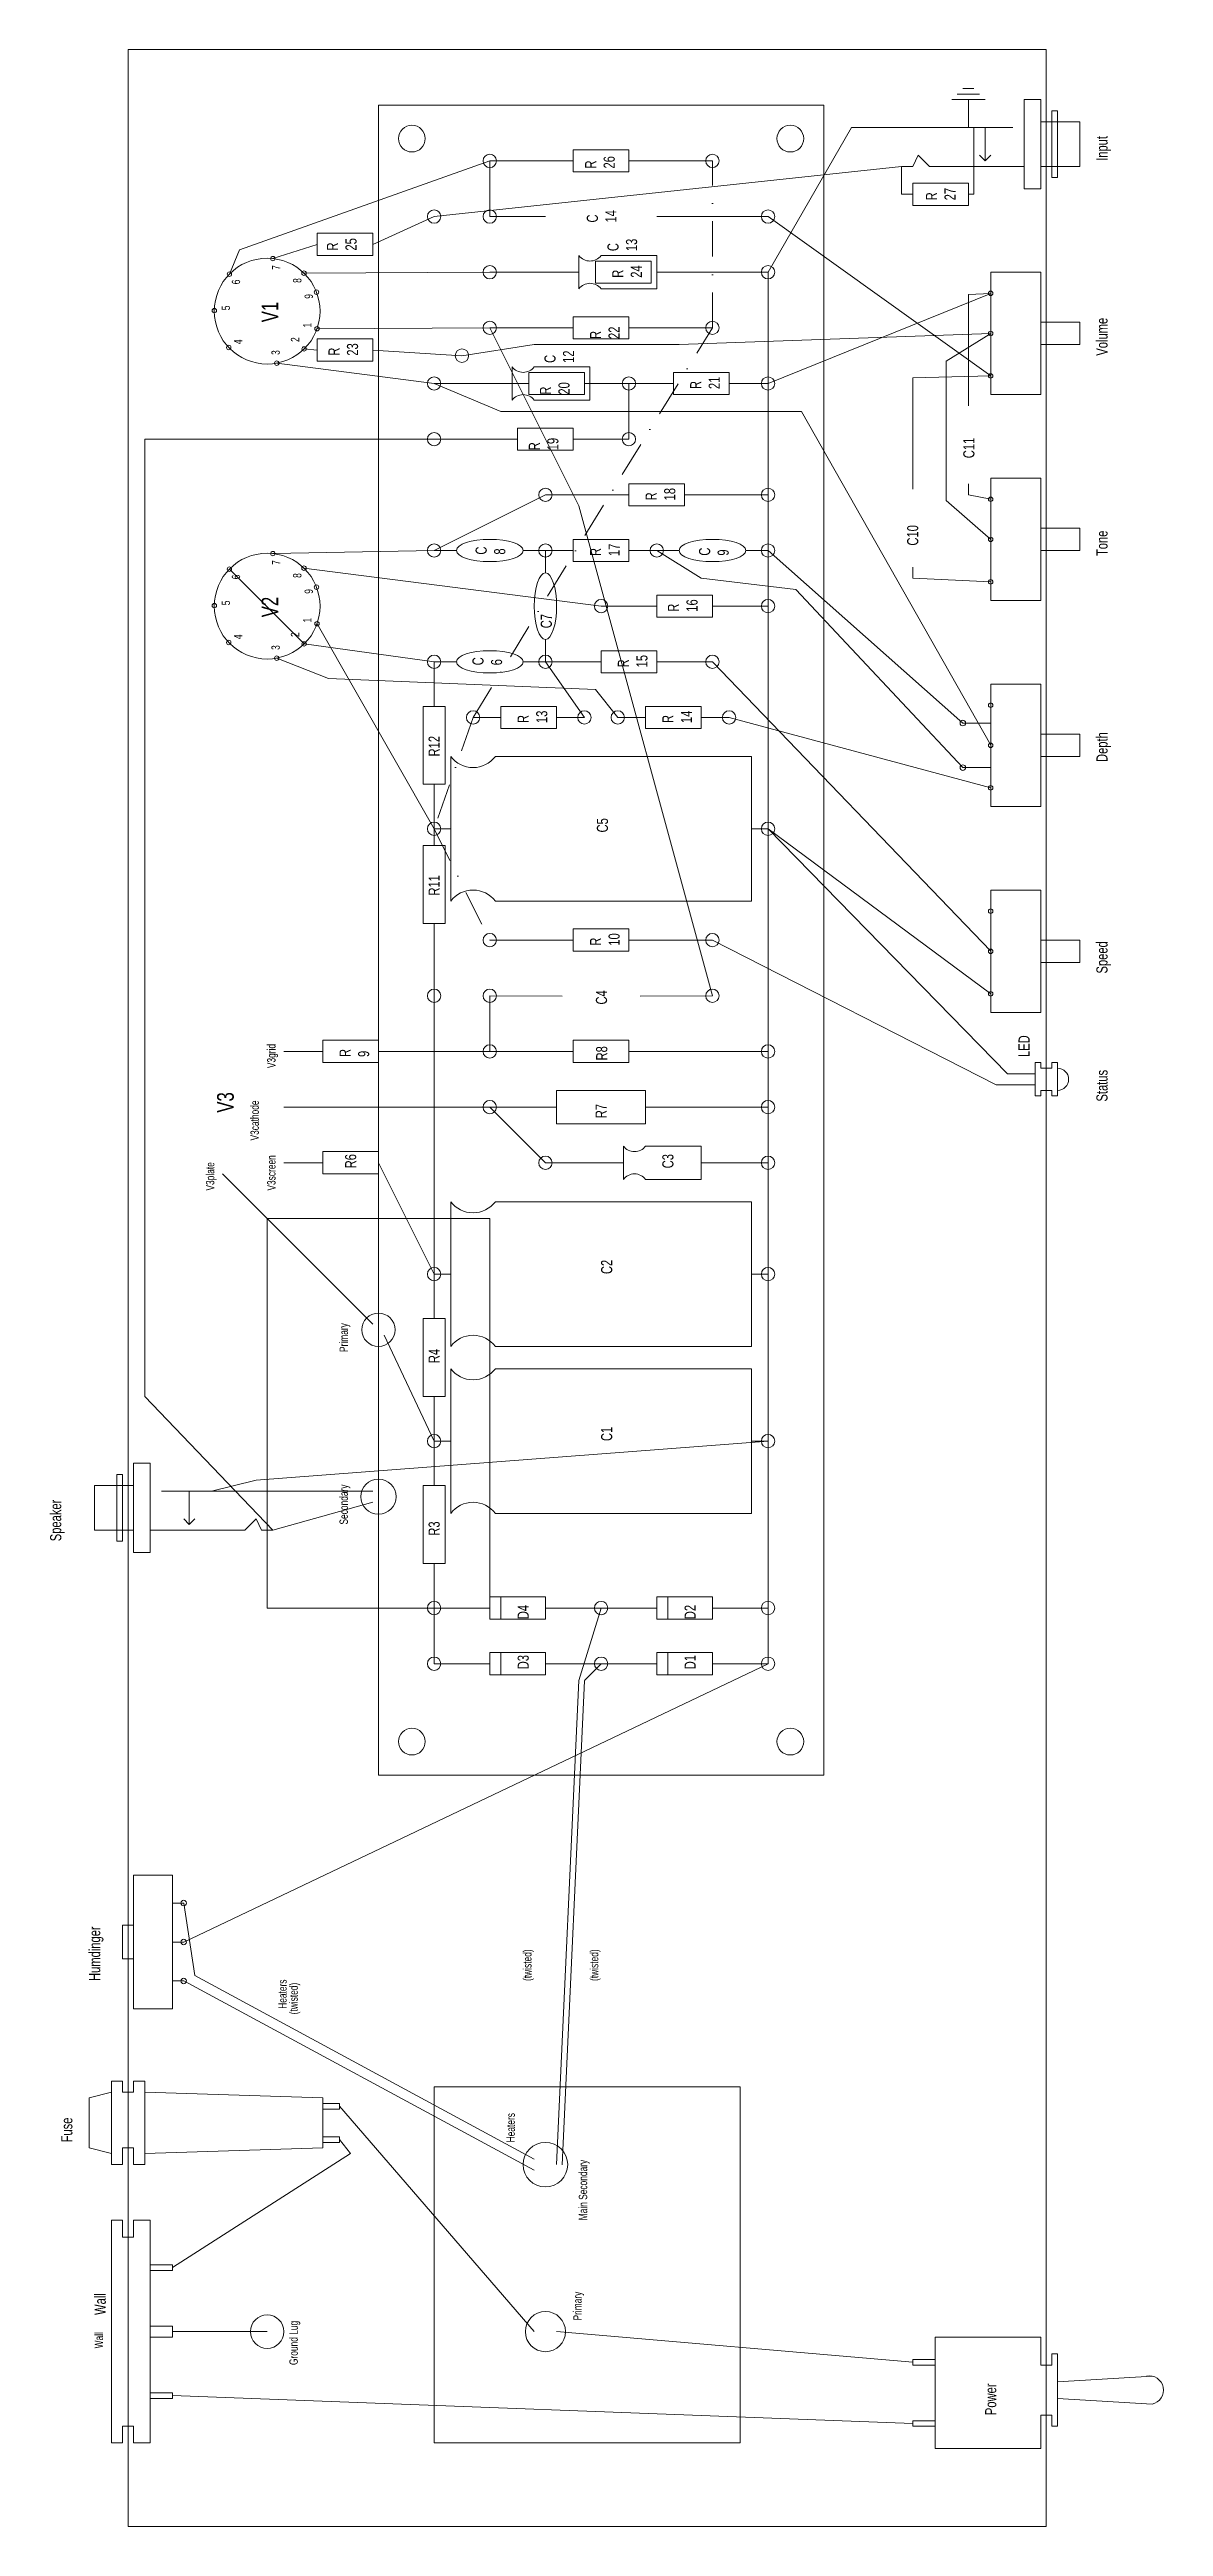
# Model space of a CAD drawing. Header units: millimetres. Extents: x -19 to 181, y 5 to 450.
import ezdxf

# ---------------------------------------------------------------- set-up
doc = ezdxf.new("R2010")
doc.units = ezdxf.units.MM
doc.linetypes.add('DASHDOT2', pattern=[12.7, 6.35, -3.175, 0, -3.175])
for name, color, linetype, lineweight in [('board', 7, 'CONTINUOUS', 0), ('chassis', 7, 'CONTINUOUS', 0), ('components', 5, 'CONTINUOUS', 0), ('transformers', 1, 'CONTINUOUS', 0), ('underboard wires', 4, 'DASHDOT2', 0), ('wires', 96, 'CONTINUOUS', 9)]:
    doc.layers.add(name, color=color, linetype=linetype, lineweight=lineweight)
doc.styles.get("Standard").update_dxf_attribs({"font": 'txt', "width": 0.75})

msp = doc.modelspace()

# ---------------------------------------------------------------- linework, layer by layer
at = {"layer": 'board'}
for p, q in [((-5, 5), (-5, 450)), ((-5, 450), (160, 450)), ((160, 450), (160, 5)), ((40, 440), (120, 440)), ((40, 140), (40, 440)), ((120, 440), (120, 140)), ((120, 140), (40, 140)), ((160, 5), (-5, 5))]:
    msp.add_line(p, q, dxfattribs=at)
for centre, radius in [((46, 434), 2.4), ((114, 434), 2.4), ((60, 430), 1.2), ((100, 430), 1.2), ((50, 420), 1.2), ((60, 420), 1.2), ((110, 420), 1.2), ((60, 410), 1.2), ((110, 410), 1.2), ((60, 400), 1.2), ((100, 400), 1.2), ((55, 395), 1.2), ((50, 390), 1.2), ((85, 390), 1.2), ((110, 390), 1.2), ((50, 380), 1.2), ((85, 380), 1.2), ((70, 370), 1.2), ((110, 370), 1.2), ((50, 360), 1.2), ((70, 360), 1.2), ((90, 360), 1.2), ((110, 360), 1.2), ((80, 350), 1.2), ((110, 350), 1.2), ((50, 340), 1.2), ((70, 340), 1.2), ((100, 340), 1.2), ((57, 330), 1.2), ((77, 330), 1.2), ((83, 330), 1.2), ((103, 330), 1.2), ((50, 310), 1.2), ((110, 310), 1.2), ((60, 290), 1.2), ((100, 290), 1.2), ((50, 280), 1.2), ((60, 280), 1.2), ((100, 280), 1.2), ((60, 270), 1.2), ((110, 270), 1.2), ((60, 260), 1.2), ((110, 260), 1.2), ((70, 250), 1.2), ((70, 250), 1.2), ((110, 250), 1.2), ((50, 230), 1.2), ((110, 230), 1.2), ((50, 200), 1.2), ((110, 200), 1.2), ((50, 170), 1.2), ((80, 170), 1.2), ((110, 170), 1.2), ((50, 160), 1.2), ((80, 160), 1.2), ((110, 160), 1.2), ((46, 146), 2.4), ((114, 146), 2.4)]:
    msp.add_circle(centre, radius, dxfattribs=at)
at = {"layer": 'chassis'}
for q in [(160, 450), (160, 50), (160, 50)]:
    msp.add_line((160, 50), q, dxfattribs=at)
for centre, radius in [((20, 403), 9.5), ((13.22, 409.65), 0.4), ((21.03, 412.44), 0.4), ((26.61, 409.82), 0.4), ((28.86, 406.42), 0.4), ((10.5, 403.1), 0.4), ((13.1, 396.47), 0.4), ((26.64, 396.21), 0.4), ((28.96, 399.84), 0.4), ((21.72, 393.66), 0.4), ((20, 350), 9.5), ((13.22, 356.65), 0.4), ((21.03, 359.44), 0.4), ((26.61, 356.82), 0.4), ((28.86, 353.42), 0.4), ((10.5, 350.1), 0.4), ((28.96, 346.84), 0.4), ((13.1, 343.47), 0.4), ((26.64, 343.21), 0.4), ((21.72, 340.66), 0.4), ((20, 40), 3)]:
    msp.add_circle(centre, radius, dxfattribs=at)
at = {"layer": 'components'}
for p, q in [((149, 441), (143, 441)), ((144, 442), (148, 442)), ((144, 441), (149, 441)), ((145, 443), (147, 443)), ((146, 436), (146, 441)), ((156, 425), (156, 441)), ((156, 441), (159, 441)), ((159, 441), (159, 425)), ((166, 437), (159, 437)), ((162, 439), (161, 439)), ((161, 439), (161, 427)), ((162, 427), (162, 439)), ((166, 429), (166, 437)), ((75, 432), (75, 428)), ((85, 432), (75, 432)), ((85, 428), (85, 432)), ((154, 436), (146, 436)), ((147, 424), (147, 436)), ((149, 436), (149, 430)), ((75, 430), (60, 430)), ((75, 428), (85, 428)), ((85, 430), (100, 430)), ((136, 429), (134, 429)), ((134, 424), (134, 429)), ((137, 431), (136, 429)), ((139, 429), (137, 431)), ((156, 429), (139, 429)), ((149, 430), (148, 431)), ((149, 430), (150, 431)), ((159, 429), (166, 429)), ((136, 424), (134, 424)), ((136, 426), (136, 422)), ((146, 426), (136, 426)), ((146, 422), (146, 426)), ((146, 424), (147, 424)), ((159, 425), (156, 425)), ((161, 427), (162, 427)), ((39, 415), (50, 420)), ((70, 420), (60, 420)), ((90, 420), (110, 420)), ((136, 422), (146, 422)), ((29, 415), (21.03, 412.44)), ((29, 417), (29, 413)), ((39, 417), (29, 417)), ((39, 413), (39, 417)), ((29, 413), (39, 413)), ((76, 410), (60, 410)), ((76, 413), (76, 407)), ((79, 412), (79, 408)), ((89, 412), (79, 412)), ((90, 413), (80, 413)), ((89, 408), (89, 412)), ((90, 407), (90, 413)), ((90, 410), (110, 410)), ((150, 410), (150, 388)), ((159, 410), (150, 410)), ((159, 388), (159, 410)), ((79, 408), (89, 408)), ((80, 407), (90, 407)), ((150, 406.2), (146, 406)), ((146, 386), (146, 406)), ((75, 402), (75, 398)), ((85, 402), (75, 402)), ((85, 398), (85, 402)), ((159, 397), (159, 401)), ((159, 401), (166, 401)), ((166, 401), (166, 397)), ((29, 396), (26.64, 396.21)), ((29, 398), (29, 394)), ((39, 398), (29, 398)), ((39, 394), (39, 398)), ((60, 400), (75, 400)), ((75, 398), (85, 398)), ((85, 400), (100, 400)), ((166, 397), (159, 397)), ((29, 394), (39, 394)), ((39, 396), (55, 395)), ((64, 393), (64, 387)), ((67, 392), (67, 388)), ((77, 392), (67, 392)), ((78, 393), (68, 393)), ((77, 388), (77, 392)), ((78, 387), (78, 393)), ((93, 392), (93, 388)), ((103, 392), (93, 392)), ((103, 388), (103, 392)), ((50, 390), (67, 390)), ((67, 388), (77, 388)), ((77, 390), (85, 390)), ((85, 390), (81, 390)), ((81, 390), (93, 390)), ((93, 388), (103, 388)), ((103, 390), (110, 390)), ((136, 391), (150, 391.36)), ((136, 371), (136, 391)), ((150, 388), (159, 388)), ((68, 387), (78, 387)), ((65, 380), (50, 380)), ((65, 382), (65, 378)), ((75, 382), (65, 382)), ((75, 378), (75, 382)), ((85, 380), (75, 380)), ((65, 378), (75, 378)), ((70, 370), (85, 370)), ((85, 372), (85, 368)), ((95, 372), (85, 372)), ((95, 368), (95, 372)), ((95, 370), (110, 370)), ((146, 370), (146, 372)), ((150, 369.2), (146, 370)), ((150, 373), (150, 351)), ((159, 373), (150, 373)), ((159, 351), (159, 373)), ((85, 368), (95, 368)), ((75, 362), (75, 358)), ((85, 362), (75, 362)), ((85, 358), (85, 362)), ((159, 360), (159, 364)), ((159, 364), (166, 364)), ((166, 364), (166, 360)), ((54, 360), (50, 360)), ((70, 360), (66, 360)), ((70, 356), (70, 360)), ((70, 360), (75, 360)), ((75, 358), (85, 358)), ((85, 360), (90, 360)), ((90, 360), (90, 360)), ((90, 360), (94, 360)), ((106, 360), (110, 360)), ((136, 355), (136, 357)), ((166, 360), (159, 360)), ((90, 352), (90, 348)), ((100, 352), (90, 352)), ((100, 348), (100, 352)), ((150, 354.36), (136, 355)), ((80, 350), (90, 350)), ((90, 348), (100, 348)), ((100, 350), (110, 350)), ((150, 351), (159, 351)), ((70, 340), (70, 344)), ((54, 340), (50, 340)), ((50, 340), (50, 332)), ((70, 340), (66, 340)), ((80, 340), (70, 340)), ((80, 342), (80, 338)), ((90, 342), (80, 342)), ((90, 338), (90, 342)), ((100, 340), (90, 340)), ((80, 338), (90, 338)), ((150, 336), (150, 314)), ((159, 336), (150, 336)), ((159, 314), (159, 336)), ((48, 332), (48, 318)), ((52, 332), (48, 332)), ((52, 318), (52, 332)), ((57, 330), (62, 330)), ((62, 332), (62, 328)), ((72, 332), (62, 332)), ((72, 328), (72, 332)), ((72, 330), (77, 330)), ((83, 330), (88, 330)), ((88, 332), (88, 328)), ((98, 332), (88, 332)), ((98, 328), (98, 332)), ((98, 330), (103, 330)), ((62, 328), (72, 328)), ((88, 328), (98, 328)), ((150, 329), (145, 329)), ((159, 323), (159, 327)), ((159, 327), (166, 327)), ((166, 327), (166, 323)), ((53, 323), (53, 297)), ((107, 323), (61, 323)), ((107, 297), (107, 323)), ((150, 321), (145, 321)), ((166, 323), (159, 323)), ((48, 318), (52, 318)), ((50, 318), (50, 310)), ((150, 314), (159, 314)), ((50, 310), (50, 307)), ((53, 310), (50, 310)), ((107, 310), (110, 310)), ((48, 307), (48, 293)), ((52, 307), (48, 307)), ((52, 293), (52, 307)), ((150, 299), (150, 277)), ((159, 299), (150, 299)), ((159, 277), (159, 299)), ((61, 297), (107, 297)), ((48, 293), (52, 293)), ((50, 293), (50, 280)), ((75, 290), (60, 290)), ((75, 292), (75, 288)), ((85, 292), (75, 292)), ((85, 288), (85, 292)), ((85, 290), (100, 290)), ((159, 286), (159, 290)), ((159, 290), (166, 290)), ((166, 290), (166, 286)), ((75, 288), (85, 288)), ((166, 286), (159, 286)), ((60, 280), (73, 279.96)), ((87, 279.96), (100, 280)), ((150, 277), (159, 277)), ((30, 272), (30, 268)), ((40, 272), (30, 272)), ((40, 268), (40, 272)), ((75, 272), (75, 268)), ((85, 272), (75, 272)), ((85, 268), (85, 272)), ((30, 270), (23, 270)), ((30, 268), (40, 268)), ((40, 270), (60, 270)), ((75, 270), (60, 270)), ((75, 268), (85, 268)), ((85, 270), (110, 270)), ((158, 262), (158, 268)), ((158, 268), (159, 268)), ((159, 268), (159, 267)), ((159, 267), (161, 267)), ((161, 267), (161, 268)), ((161, 268), (162, 268)), ((162, 268), (162, 266)), ((72, 263), (72, 257)), ((88, 263), (72, 263)), ((88, 257), (88, 263)), ((158, 264), (151, 264)), ((158, 266), (153, 266)), ((159, 262), (159, 263)), ((159, 263), (161, 263)), ((161, 263), (161, 262)), ((162, 262), (162, 266)), ((72, 260), (60, 260)), ((88, 260), (110, 260)), ((158, 262), (159, 262)), ((161, 262), (162, 262)), ((72, 257), (88, 257)), ((30, 250), (23, 250)), ((30, 252), (30, 248)), ((40, 252), (30, 252)), ((30, 250), (30, 250)), ((40, 248), (40, 252)), ((84, 250), (70, 250)), ((84, 253), (84, 247)), ((98, 253), (88, 253)), ((98, 247), (98, 253)), ((98, 250), (110, 250)), ((30, 248), (40, 248)), ((88, 247), (98, 247)), ((53, 243), (53, 217)), ((107, 243), (61, 243)), ((107, 217), (107, 243)), ((50, 230), (50, 222)), ((53, 230), (50, 230)), ((107, 230), (110, 230)), ((110, 230), (108.5, 230)), ((48, 222), (48, 208)), ((52, 222), (48, 222)), ((52, 208), (52, 222)), ((61, 217), (107, 217)), ((53, 213), (53, 187)), ((107, 213), (61, 213)), ((107, 187), (107, 213)), ((48, 208), (52, 208)), ((50, 208), (50, 200)), ((-1, 196), (-4, 196)), ((-4, 196), (-4, 180)), ((-1, 180), (-1, 196)), ((50, 200), (50, 192)), ((53, 200), (50, 200)), ((53, 200), (53, 200)), ((107, 200), (110, 200)), ((-11, 184), (-11, 192)), ((-11, 192), (-4, 192)), ((-7, 182), (-7, 194)), ((-7, 194), (-6, 194)), ((-6, 194), (-6, 182)), ((48, 192), (48, 178)), ((52, 192), (48, 192)), ((52, 178), (52, 192)), ((1, 191), (9, 191)), ((6, 191), (6, 185)), ((61, 187), (107, 187)), ((-4, 184), (-11, 184)), ((-1, 184), (16, 184)), ((6, 185), (5, 186)), ((6, 185), (7, 186)), ((16, 184), (18, 186)), ((18, 186), (19, 184)), ((19, 184), (21, 184)), ((-6, 182), (-7, 182)), ((-4, 180), (-1, 180)), ((48, 178), (52, 178)), ((50, 178), (50, 170)), ((60, 170), (50, 170)), ((60, 172), (60, 168)), ((70, 172), (60, 172)), ((60, 172), (60, 168)), ((62, 172), (60, 172)), ((62, 168), (62, 172)), ((70, 168), (70, 172)), ((80, 170), (70, 170)), ((80, 170), (90, 170)), ((90, 172), (90, 168)), ((100, 172), (90, 172)), ((90, 172), (90, 168)), ((92, 172), (90, 172)), ((92, 168), (92, 172)), ((100, 168), (100, 172)), ((110, 170), (100, 170)), ((60, 168), (70, 168)), ((60, 168), (62, 168)), ((90, 168), (100, 168)), ((90, 168), (92, 168)), ((60, 162), (60, 158)), ((70, 162), (60, 162)), ((60, 162), (60, 158)), ((62, 162), (60, 162)), ((62, 158), (62, 162)), ((70, 158), (70, 162)), ((90, 162), (90, 158)), ((100, 162), (90, 162)), ((90, 162), (90, 158)), ((92, 162), (90, 162)), ((92, 158), (92, 162)), ((100, 158), (100, 162)), ((60, 160), (50, 160)), ((60, 158), (70, 158)), ((60, 158), (62, 158)), ((80, 160), (70, 160)), ((80, 160), (90, 160)), ((90, 158), (100, 158)), ((90, 158), (92, 158)), ((100, 160), (110, 160)), ((-4, 98), (-4, 122)), ((-4, 122), (3, 122)), ((3, 122), (3, 98)), ((5, 117), (3, 117)), ((-4, 113), (-6, 113)), ((-6, 113), (-6, 107)), ((-4, 107), (-4, 113)), ((-6, 107), (-4, 107)), ((3, 110), (5, 110)), ((3, 103), (5, 103)), ((3, 98), (-4, 98)), ((-8, 70), (-8, 85)), ((-8, 85), (-6, 85)), ((-6, 85), (-6, 83)), ((-4, 83), (-4, 85)), ((-4, 85), (-2, 85)), ((-2, 85), (-2, 82)), ((-12, 82), (-8, 83)), ((-12, 73), (-12, 82)), ((-6, 83), (-4, 83)), ((30, 82), (-2, 83)), ((-2, 82), (-2, 70)), ((30, 73), (30, 82)), ((30, 81), (33, 81)), ((33, 81), (33, 80)), ((33, 80), (30, 80)), ((-8, 72), (-12, 73)), ((-8, 70), (-8, 72)), ((-4, 73), (-6, 73)), ((-6, 73), (-6, 70)), ((-4, 70), (-4, 73)), ((-2, 72), (30, 73)), ((33, 75), (30, 75)), ((30, 74), (33, 74)), ((33, 74), (33, 75)), ((-6, 70), (-8, 70)), ((-2, 70), (-4, 70)), ((-8, 20), (-8, 60)), ((-8, 60), (-6, 60)), ((-6, 60), (-6, 57)), ((-4, 57), (-4, 60)), ((-4, 60), (-1, 60)), ((-1, 60), (-1, 20)), ((-6, 57), (-4, 57)), ((-1, 52), (3, 52)), ((3, 51), (-1, 51)), ((3, 52), (3, 51)), ((3, 41), (-1, 41)), ((3, 39), (3, 41)), ((-1, 39), (3, 39)), ((140, 19), (140, 39)), ((140, 39), (159, 39)), ((159, 39), (159, 34)), ((161, 34), (161, 36)), ((161, 36), (162, 36)), ((162, 36), (162, 23)), ((140, 35), (136, 35)), ((136, 35), (136, 34)), ((136, 34), (136, 34)), ((136, 34), (140, 34)), ((159, 34), (161, 34)), ((162, 31), (179, 32)), ((3, 29), (-1, 29)), ((-1, 28), (3, 28)), ((3, 28), (3, 29)), ((162, 28), (179, 27)), ((-4, 23), (-6, 23)), ((-6, 23), (-6, 20)), ((-4, 20), (-4, 23)), ((136, 23), (136, 24)), ((136, 24), (140, 24)), ((140, 23), (136, 23)), ((161, 25), (159, 25)), ((159, 25), (159, 19)), ((161, 23), (161, 25)), ((162, 23), (161, 23)), ((-6, 20), (-8, 20)), ((-1, 20), (-4, 20)), ((159, 19), (140, 19))]:
    msp.add_line(p, q, dxfattribs=at)
for centre, radius in [((150, 406.2), 0.4), ((150, 398.99), 0.4), ((150, 391.36), 0.4), ((150, 369.2), 0.4), ((150, 361.99), 0.4), ((150, 354.36), 0.4), ((145, 329), 0.5), ((150, 332.2), 0.4), ((150, 324.99), 0.4), ((145, 321), 0.5), ((150, 317.36), 0.4), ((150, 295.2), 0.4), ((150, 287.99), 0.4), ((150, 280.36), 0.4), ((5, 117), 0.5), ((5, 110), 0.5), ((5, 103), 0.5)]:
    msp.add_circle(centre, radius, dxfattribs=at)
for centre, radius, start, end in [((78, 414.5), 2.5, 216.8699, 323.1301), ((78, 405.5), 2.5, 36.8699, 143.1301), ((66, 394.5), 2.5, 216.8699, 323.1301), ((66, 385.5), 2.5, 36.8699, 143.1301), ((57, 326), 5, 216.8699, 323.1301), ((57, 294), 5, 36.8699, 143.1301), ((162, 265), 2, 270, 90), ((86, 254.5), 2.5, 216.8699, 323.1301), ((86, 245.5), 2.5, 36.8699, 143.1301), ((57, 246), 5, 216.8699, 323.1301), ((57, 214), 5, 36.8699, 143.1301), ((57, 216), 5, 216.8699, 323.1301), ((57, 184), 5, 36.8699, 143.1301), ((178.5, 29.5), 2.55, 281.3099, 101.3099)]:
    msp.add_arc(centre, radius, start, end, dxfattribs=at)
for centre, major_axis, ratio in [((80, 420), (-10, 0), 0.2), ((146, 379), (0, -7), 0.428571), ((136, 364), (0, -7), 0.428571), ((80, 280), (-7, 0), 0.428571)]:
    msp.add_ellipse(centre, major_axis=major_axis, ratio=ratio, start_param=0, end_param=0, dxfattribs=at)
for centre, major_axis in [((60, 360), (-6, 0)), ((100, 360), (-6, 0)), ((70, 350), (0, -6)), ((60, 340), (-6, 0))]:
    msp.add_ellipse(centre, major_axis=major_axis, ratio=0.333333, dxfattribs=at)
at = {"layer": 'transformers'}
for p, q in [((20, 170), (20, 240)), ((20, 240), (60, 240)), ((60, 240), (60, 170)), ((60, 170), (20, 170)), ((50, 20), (50, 84)), ((50, 84), (105, 84)), ((105, 84), (105, 20)), ((105, 20), (50, 20))]:
    msp.add_line(p, q, dxfattribs=at)
for centre, radius in [((40, 220), 3), ((40, 190), 3.16), ((70, 70), 4), ((70, 40), 3.61)]:
    msp.add_circle(centre, radius, dxfattribs=at)
at = {"layer": 'underboard wires'}
for p, q in [((100, 400), (100, 430)), ((57, 330), (100, 400)), ((100, 400), (100, 400)), ((57, 330), (50, 310)), ((50, 310), (60, 290))]:
    msp.add_line(p, q, dxfattribs=at)
at = {"layer": 'wires'}
for p, q in [((125, 436), (110, 410)), ((125, 436), (146, 436)), ((60, 430), (15, 414)), ((134, 429), (50, 420)), ((60, 430), (60, 420)), ((110, 420), (150, 391.36)), ((15, 414), (13.22, 409.65)), ((26.61, 409.82), (60, 410)), ((110, 410), (110, 390)), ((150, 406.2), (110, 390)), ((60, 400), (28.96, 399.84)), ((68, 397), (55, 395)), ((60, 400), (76, 368)), ((94, 397), (68, 397)), ((150, 399), (94, 397)), ((142, 394), (150, 399)), ((50, 390), (21.72, 393.66)), ((142, 369), (142, 394)), ((62, 385), (50, 390)), ((60, 390), (60, 390)), ((85, 380), (85, 390)), ((110, 390), (110, 340)), ((116, 385), (62, 385)), ((150, 325), (116, 385)), ((-2, 208), (-2, 380)), ((-2, 380), (50, 380)), ((70, 370), (50, 360)), ((76, 368), (100, 280)), ((150, 362), (142, 369)), ((26.64, 343.21), (13.22, 356.65)), ((50, 360), (21.03, 359.44)), ((80, 350), (26.61, 356.82)), ((90, 360), (98, 355)), ((110, 360), (108, 360)), ((145, 329), (110, 360)), ((98, 355), (115, 353)), ((115, 353), (145, 321)), ((50, 340), (26.64, 343.21)), ((50, 310), (28.96, 346.84)), ((31, 337), (21.72, 340.66)), ((77, 330), (70, 340)), ((100, 340), (150, 288)), ((110, 340), (110, 330)), ((79, 335), (31, 337)), ((83, 330), (79, 335)), ((103, 330), (150, 317.37)), ((110, 330), (110, 310)), ((110, 310), (110, 270)), ((110, 310), (150, 280.37)), ((153, 266), (110, 310)), ((151, 264), (100, 290)), ((50, 280), (50, 230)), ((60, 270), (60, 280)), ((110, 270), (110, 260)), ((30, 260), (23, 260)), ((60, 260), (30, 260)), ((60, 260), (70, 250)), ((110, 260), (110, 250)), ((50, 230), (40, 250)), ((110, 250), (110, 230)), ((39, 221), (12, 248)), ((110, 230), (110, 200)), ((41, 219), (50, 200)), ((21, 184), (-2, 208)), ((18, 193), (110, 200)), ((110, 200), (110, 160)), ((10, 191), (18, 193)), ((9, 191), (10, 191)), ((39, 191), (10, 191)), ((21, 184), (39, 189)), ((50, 170), (50, 160)), ((76, 157), (80, 170)), ((5, 110), (110, 160)), ((72, 70), (76, 157)), ((73, 69.95), (77, 156.95)), ((77, 157), (80, 160)), ((7, 104), (5, 117)), ((5, 103), (68, 69)), ((68, 71), (7, 104)), ((68, 40), (33, 80.5)), ((35, 72), (3, 51.5)), ((33, 74.5), (35, 72)), ((68, 71), (68, 71)), ((68, 69), (68, 69)), ((3, 40), (20, 40)), ((136, 34.5), (72, 40)), ((3, 28.5), (136, 23.5))]:
    msp.add_line(p, q, dxfattribs=at)

# ---------------------------------------------------------------- texts
at = {"layer": 'chassis', "width": 100, "attachment_point": 1, "rotation": 90}
for s, insert, char_height in [('7', (20.89, 410.41), 1.5), ('6', (13.64, 407.82), 1.5), ('8', (24.65, 408.08), 1.5), ('9', (26.72, 405.23), 1.5), ('5', (11.83, 403.16), 1.5), ('V1', (19, 401), 3), ('1', (26.46, 400.06), 1.5), ('4', (14.03, 397.08), 1.5), ('2', (24.26, 397.47), 1.5), ('3', (20.76, 395.14), 1.5), ('7', (20.89, 357.41), 1.5), ('6', (13.64, 354.82), 1.5), ('8', (24.65, 355.08), 1.5), ('9', (26.72, 352.23), 1.5), ('5', (11.83, 350.16), 1.5), ('V2', (19, 348), 3), ('1', (26.46, 347.06), 1.5), ('4', (14.03, 344.08), 1.5), ('3', (20.76, 342.14), 1.5), ('2', (24.26, 344.47), 1.5), ('V3', (11, 259), 3), ('Ground\\~Lug', (24, 34), 1.5)]:
    msp.add_mtext(s, dxfattribs=dict(at, insert=insert, char_height=char_height))
at = {"layer": 'components', "width": 100, "attachment_point": 1, "rotation": 90}
for s, insert, char_height in [('Input', (169, 430), 2), ('R\\P26', (77.12, 428.62), 2), ('R\\P27', (138.37, 422.91), 2), ('C\\P14', (77.43, 418.92), 2), ('R\\P25', (30.73, 413.88), 2), ('C\\P13', (81.14, 413.78), 2), ('R\\P24', (82, 409), 2), ('Volume', (169, 395), 2), ('R\\P23', (31, 395), 2), ('R\\P22', (78, 398), 2), ('C\\P12', (69.82, 393.7), 2), ('R\\P20', (69, 388), 2), ('R\\P21', (96, 389), 2), ('R\\P19', (67, 378), 2), ('C11', (145.08, 376.58), 2), ('R\\P18', (88, 369), 2), ('C\\P8', (57.45, 359.26), 2), ('R\\P17', (78, 359), 2), ('C10', (134.99, 360.88), 2), ('Tone', (169, 359), 2), ('C\\P9', (97.6, 359.07), 2), ('C7', (69.15, 346.03), 2), ('R\\P16', (92, 349), 2), ('C\\P6', (56.88, 339.37), 2), ('R\\P15', (83, 339), 2), ('R\\P13', (65, 329), 2), ('R\\P14', (91, 329), 2), ('R12', (49, 323), 2), ('Depth', (169, 322), 2), ('C5', (79.24, 309.34), 2), ('R11', (49, 298), 2), ('R\\P10', (78, 289), 2), ('Speed', (169, 284), 2), ('C4', (79.07, 278.43), 2), ('LED', (155, 269), 2), ('R\\P9', (33, 269), 2), ('R8', (79.11, 268.38), 2), ('Status', (169, 261), 2), ('R7', (79, 258), 2), ('R6', (34, 249), 2), ('C3', (91, 249), 2), ('C2', (80, 230), 2), ('R4', (49, 214), 2), ('C1', (80, 200), 2), ('Speaker', (-19, 182), 2), ('R3', (49, 183), 2), ('D4', (65, 168), 2), ('D2', (95, 168), 2), ('D3', (65, 159), 2), ('D1', (95, 159), 2), ('Humdinger', (-12, 103), 2), ('Fuse', (-17, 74), 2), ('Wall\\P', (-11, 43), 2), ('Wall\\P', (-11, 37), 1.5), ('Power', (149, 25), 2)]:
    msp.add_mtext(s, dxfattribs=dict(at, insert=insert, char_height=char_height))
at = {"layer": 'transformers', "char_height": 1.5, "width": 100, "attachment_point": 1, "rotation": 90}
for s, insert in [('Primary\\P', (33, 216)), ('Secondary\\P', (33, 185)), ('Heaters\\P', (63, 74)), ('Main\\~Secondary\\P', (76, 60)), ('Primary', (75, 42))]:
    msp.add_mtext(s, dxfattribs=dict(at, insert=insert))
at = {"layer": 'wires', "char_height": 1.5, "width": 100, "attachment_point": 1, "rotation": 90}
for s, insert in [('V3grid\\P\\P', (20, 267)), ('V3cathode\\P', (17, 254)), ('V3plate\\P', (9, 245)), ('V3screen\\P\\P', (20, 245)), ('(twisted)', (66, 103)), ('(twisted)', (78, 103)), ('Heaters\\P', (22, 98)), ('(twisted)', (24, 97))]:
    msp.add_mtext(s, dxfattribs=dict(at, insert=insert))

doc.saveas('drawing.dxf')
